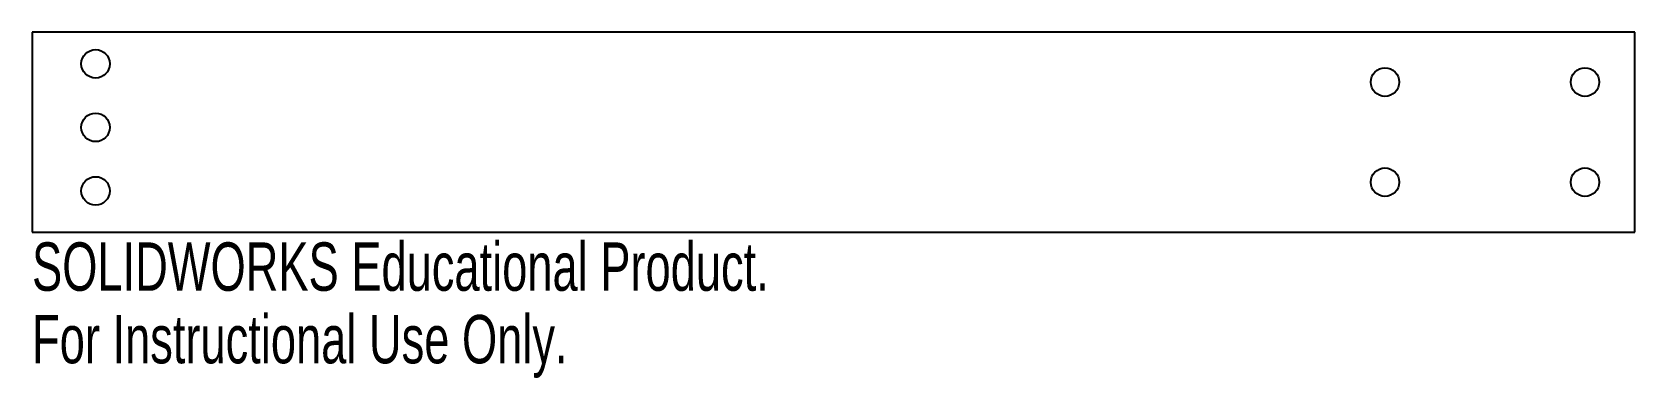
# Model space of a CAD drawing. Header units: inches. Extents: x -3.16 to 3.16, y -0.97 to 0.39.
import ezdxf

# ---------------------------------------------------------------- set-up
doc = ezdxf.new("R2010")
doc.units = ezdxf.units.IN
doc.header["$MEASUREMENT"] = 0
doc.styles.add('SLDTEXTSTYLE0', font='TXT', dxfattribs={"width": 0.7})

msp = doc.modelspace()

# ---------------------------------------------------------------- linework, layer by layer
at = {"color": 7, "linetype": 'Continuous', "lineweight": 25}
for p, q in [((3.1557, 0.3937), (-3.1557, 0.3937)), ((-3.1557, 0.3937), (-3.1557, -0.3937)), ((3.1557, -0.3937), (3.1557, 0.3937)), ((-3.1557, -0.3937), (3.1557, -0.3937))]:
    msp.add_line(p, q, dxfattribs=at)
for centre in [(-2.9057, 0.2687), (2.1715, 0.1969), (2.9589, 0.1969), (-2.9057, 0.0187), (-2.9057, -0.2313), (2.1715, -0.1969), (2.9589, -0.1969)]:
    msp.add_circle(centre, 0.056, dxfattribs=at)

# ---------------------------------------------------------------- texts
at = {"color": 7, "linetype": 'Continuous', "char_height": 0.1903, "attachment_point": 1, "style": 'SLDTEXTSTYLE0'}
for s, insert in [('SOLIDWORKS Educational Product.', (-3.1557, -0.4338)), ('For Instructional Use Only.', (-3.1557, -0.7193))]:
    msp.add_mtext(s, dxfattribs=dict(at, insert=insert))

doc.saveas('drawing.dxf')
